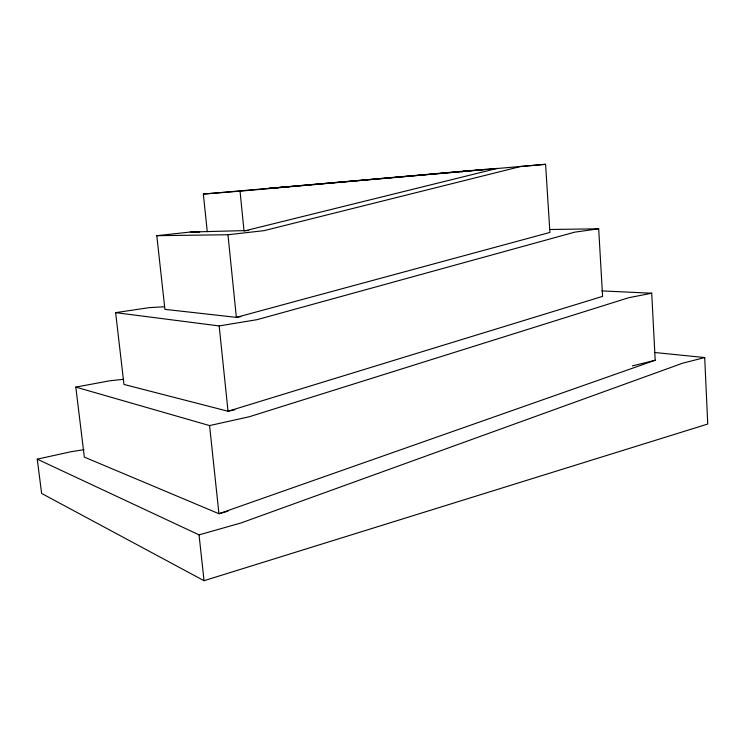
<?xml version="1.0" encoding="UTF-8"?>
<svg xmlns="http://www.w3.org/2000/svg" width="745" height="745" viewBox="0 0 745 745"><rect width="100%" height="100%" fill="white"/><g stroke="black" fill="none" stroke-linecap="round" stroke-linejoin="round"><path stroke-width="1.12" d="M461.928 171.909L464.107 171.117L485.88 169.339M601.83 290.904L651.717 293.213L655.2 360.245L218.937 513.724L84.325 457.104L75.804 387.102L109.757 380.797L123.605 379.289M84.017 449.71L71.371 451.656L37.25 459.162L41.627 493.441L204.037 580.7L707.75 424.035L704.696 357.553L654.948 352.525M37.25 459.162L199.045 534.873L240.952 522.981L682.625 363.215L704.696 357.553M227.895 511.256L218.937 513.724L209.569 425.581L75.804 387.102M632.421 365.907L655.2 360.245M209.569 425.581L249.342 416.734L628.696 297.73L651.717 293.213M234.852 409.769L228.026 411.24L123.959 384.448L115.633 312.649L149.41 307.62L164.496 306.763M219.17 325.938L257.016 319.67L574.693 232.161L598.682 228.799L602.593 296.38L228.026 411.24L219.17 325.938L115.633 312.649M240.952 316.616L236.361 317.361L164.915 309.352L156.804 235.69L190.366 232.021L248.644 230.503M227.961 234.74L264.056 230.652L520.625 166.508L545.582 164.3L549.912 232.44L236.361 317.361L227.961 234.74L156.804 235.69M207.268 231.704L203.348 194.054L545.582 164.3M464.107 171.117L269.215 188.327L288.52 186.79M240.048 191.167L497.176 168.417L244.025 231.025L240.048 191.167L203.348 194.054M549.996 229.497L598.682 228.799M190.366 232.021L199.66 232.067M199.045 534.873L204.037 580.7"/></g></svg>
